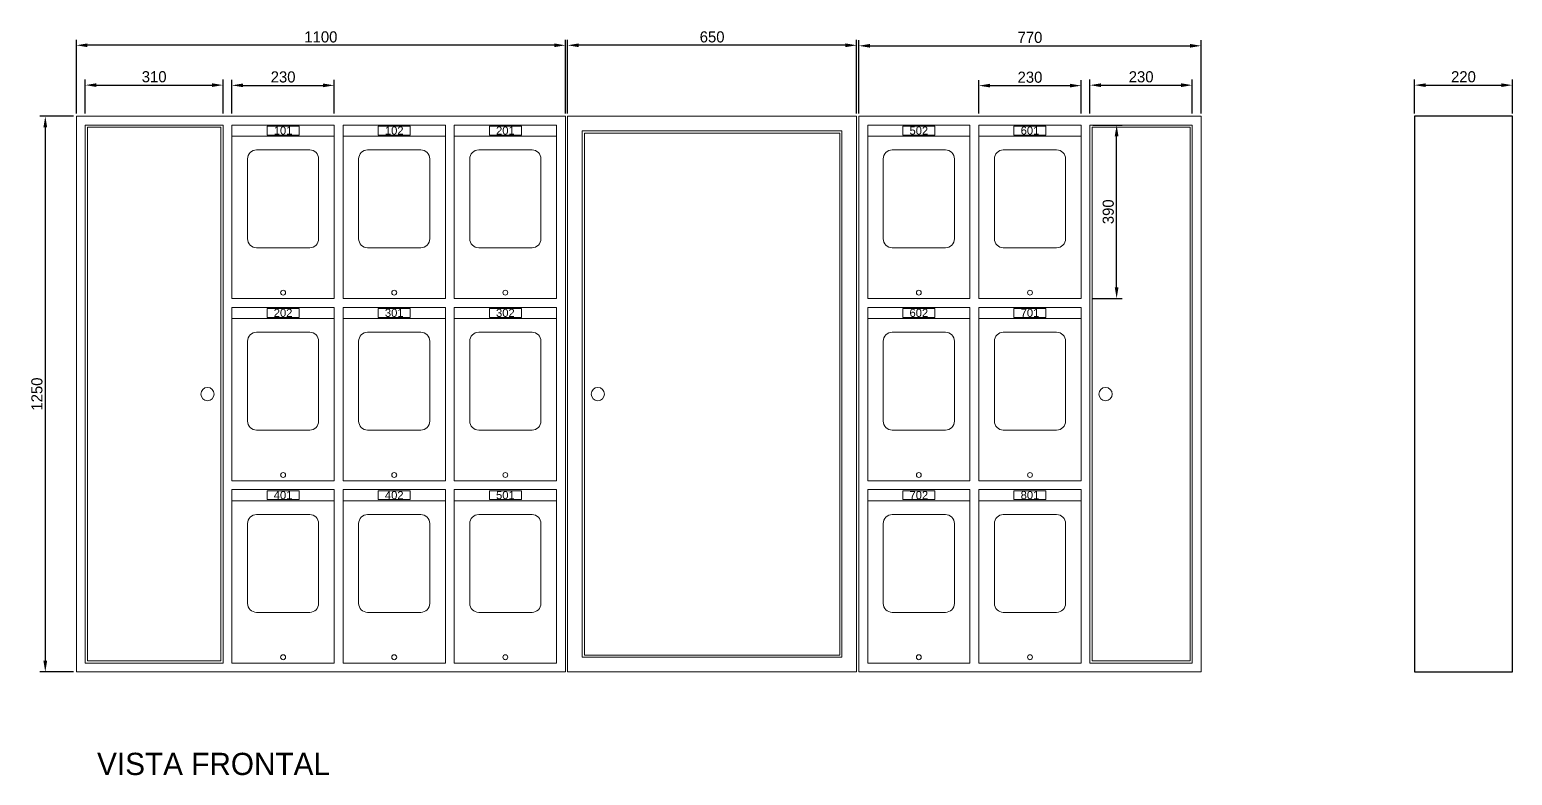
# Model space of a CAD drawing. Header units: metres. Extents: x 1495 to 4830, y -764 to 2647.
# Drawn here: x 1495 to 4830, y 970 to 2647 of the extents above; entities that cross this region are included whole.
import ezdxf

# ---------------------------------------------------------------- set-up
doc = ezdxf.new("R2010")
doc.units = ezdxf.units.M
doc.layers.add('COTAS', color=5, linetype='Continuous', lineweight=20)
doc.layers.add('ESTRUTURA', color=7, linetype='Continuous', lineweight=20)
doc.dimstyles.new('1 pra 10', dxfattribs={"dimscale": 10, "dimtxt": 2.5, "dimasz": 2.5, "dimexe": 1.25, "dimexo": 0.625, "dimtad": 1, "dimtxsty": 'Standard', "dimcen": 2.5, "dimadec": 0, "dimazin": 0, "dimtfac": 1, "dimtmove": 0, "dimatfit": 3, "dimfxl": 1, "dimarcsym": 0})

# ---------------------------------------------------------------- blocks, each defined once
blk = doc.blocks.new('*U1')
blk.add_line((-115, 170, -115.7), (115, 170, -115.7))
at = {"elevation": -115.7}
for points in [[(-115, -195), (115, -195), (115, 195), (-115, 195)], [(-36, 172.5), (36, 172.5), (36, 192.5), (-36, 192.5)]]:
    blk.add_lwpolyline(points, close=True, dxfattribs=at)
blk.add_lwpolyline([(-80, -61, 0.414214), (-60, -81), (60, -81, 0.414214), (80, -61), (80, 119, 0.414214), (60, 139), (-60, 139, 0.414214), (-80, 119)], format="xyb", close=True, dxfattribs=at)
blk.add_circle((0, -182, -115.7), 5.5)
blk = doc.blocks.new('*U2')
at = {"layer": 'ESTRUTURA', "color": 0, "linetype": 'ByBlock', "lineweight": -2, "transparency": 16777216}
for p in [(0, 0), (250, 0), (500, 0), (0, -410), (250, -410), (500, -410), (0, -820), (250, -820), (500, -820)]:
    blk.add_blockref('*U1', p, dxfattribs=at)
blk = doc.blocks.new('*U3')
blk.add_line((-115, 170, -115.7), (115, 170, -115.7))
at = {"elevation": -115.7}
for points in [[(-115, -195), (115, -195), (115, 195), (-115, 195)], [(-36, 172.5), (36, 172.5), (36, 192.5), (-36, 192.5)]]:
    blk.add_lwpolyline(points, close=True, dxfattribs=at)
blk.add_lwpolyline([(-80, -61, 0.414214), (-60, -81), (60, -81, 0.414214), (80, -61), (80, 119, 0.414214), (60, 139), (-60, 139, 0.414214), (-80, 119)], format="xyb", close=True, dxfattribs=at)
blk.add_circle((0, -182, -115.7), 5.5)
blk = doc.blocks.new('*U4')
at = {"layer": 'ESTRUTURA', "color": 0, "linetype": 'ByBlock', "lineweight": -2, "transparency": 16777216}
for p in [(0, 0), (250, 0), (0, -410), (250, -410), (0, -820), (250, -820)]:
    blk.add_blockref('*U3', p, dxfattribs=at)
blk = doc.blocks.new('*D34')
at = {"layer": 'COTAS', "color": 0, "lineweight": -2, "transparency": 16777216}
for p, q in [((1599.6, 2458.9), (1599.6, 2624.7)), ((2674.6, 2612.2), (1624.6, 2612.2)), ((2699.6, 2458.9), (2699.6, 2624.7))]:
    blk.add_line(p, q, dxfattribs=at)
at = {"layer": 'COTAS', "color": 0, "transparency": 16777216}
for points in [[(1624.6, 2616.3), (1624.6, 2608), (1599.6, 2612.2)], [(2674.6, 2616.3), (2674.6, 2608), (2699.6, 2612.2)]]:
    blk.add_solid(points, dxfattribs=at)
at = {"layer": 'Defpoints', "color": 0, "transparency": 16777216}
for p in [(1599.6, 2612.2), (1599.6, 2452.6), (2699.6, 2452.6)]:
    blk.add_point(p, dxfattribs=at)
at = {"layer": 'COTAS', "color": 0, "transparency": 16777216, "insert": (2149.6, 2630.9), "char_height": 25, "attachment_point": 5}
blk.add_mtext('1100', dxfattribs=at)
blk = doc.blocks.new('*D35')
at = {"layer": 'COTAS', "color": 0, "lineweight": -2, "transparency": 16777216}
for p, q in [((2704.6, 2458.9), (2704.6, 2624.7)), ((3329.6, 2612.2), (2729.6, 2612.2)), ((3354.6, 2458.9), (3354.6, 2624.7))]:
    blk.add_line(p, q, dxfattribs=at)
at = {"layer": 'COTAS', "color": 0, "transparency": 16777216}
for points in [[(2729.6, 2616.3), (2729.6, 2608), (2704.6, 2612.2)], [(3329.6, 2616.3), (3329.6, 2608), (3354.6, 2612.2)]]:
    blk.add_solid(points, dxfattribs=at)
at = {"layer": 'Defpoints', "color": 0, "transparency": 16777216}
for p in [(2704.6, 2612.2), (2704.6, 2452.6), (3354.6, 2452.6)]:
    blk.add_point(p, dxfattribs=at)
at = {"layer": 'COTAS', "color": 0, "transparency": 16777216, "insert": (3029.6, 2630.9), "char_height": 25, "attachment_point": 5}
blk.add_mtext('650', dxfattribs=at)
blk = doc.blocks.new('*D37')
at = {"layer": 'COTAS', "color": 0, "lineweight": -2, "transparency": 16777216}
for p, q in [((3359.6, 2458.9), (3359.6, 2623.5)), ((3384.6, 2611), (4104.6, 2611)), ((4129.6, 2458.9), (4129.6, 2623.5))]:
    blk.add_line(p, q, dxfattribs=at)
at = {"layer": 'COTAS', "color": 0, "transparency": 16777216}
for points in [[(3384.6, 2615.2), (3384.6, 2606.8), (3359.6, 2611)], [(4104.6, 2615.2), (4104.6, 2606.8), (4129.6, 2611)]]:
    blk.add_solid(points, dxfattribs=at)
at = {"layer": 'Defpoints', "color": 0, "transparency": 16777216}
for p in [(4129.6, 2611), (3359.6, 2452.6), (4129.6, 2452.6)]:
    blk.add_point(p, dxfattribs=at)
at = {"layer": 'COTAS', "color": 0, "transparency": 16777216, "insert": (3744.6, 2629.8), "char_height": 25, "attachment_point": 5}
blk.add_mtext('770', dxfattribs=at)
blk = doc.blocks.new('*D38')
at = {"layer": 'COTAS', "color": 0, "lineweight": -2, "transparency": 16777216}
for p, q in [((1593.3, 2452.6), (1517.2, 2452.6)), ((1529.7, 2427.6), (1529.7, 1227.6)), ((1593.3, 1202.6), (1517.2, 1202.6))]:
    blk.add_line(p, q, dxfattribs=at)
at = {"layer": 'COTAS', "color": 0, "transparency": 16777216}
for points in [[(1525.5, 2427.6), (1533.9, 2427.6), (1529.7, 2452.6)], [(1525.5, 1227.6), (1533.9, 1227.6), (1529.7, 1202.6)]]:
    blk.add_solid(points, dxfattribs=at)
at = {"layer": 'Defpoints', "color": 0, "transparency": 16777216}
for p in [(1599.6, 2452.6), (1529.7, 1202.6), (1599.6, 1202.6)]:
    blk.add_point(p, dxfattribs=at)
at = {"layer": 'COTAS', "color": 0, "transparency": 16777216, "insert": (1510.9, 1827.6), "char_height": 25, "attachment_point": 5, "rotation": 90}
blk.add_mtext('1250', dxfattribs=at)
blk = doc.blocks.new('*D39')
at = {"layer": 'COTAS', "color": 0, "lineweight": -2, "transparency": 16777216}
for p, q in [((4609.6, 2458.9), (4609.6, 2535)), ((4829.6, 2458.9), (4829.6, 2535)), ((4634.6, 2522.5), (4804.6, 2522.5))]:
    blk.add_line(p, q, dxfattribs=at)
at = {"layer": 'COTAS', "color": 0, "transparency": 16777216}
for points in [[(4634.6, 2526.6), (4634.6, 2518.3), (4609.6, 2522.5)], [(4804.6, 2526.6), (4804.6, 2518.3), (4829.6, 2522.5)]]:
    blk.add_solid(points, dxfattribs=at)
at = {"layer": 'Defpoints', "color": 0, "transparency": 16777216}
for p in [(4829.6, 2522.5), (4609.6, 2452.6), (4829.6, 2452.6)]:
    blk.add_point(p, dxfattribs=at)
at = {"layer": 'COTAS', "color": 0, "transparency": 16777216, "insert": (4719.6, 2541.2), "char_height": 25, "attachment_point": 5}
blk.add_mtext('220', dxfattribs=at)
blk = doc.blocks.new('*D40')
at = {"layer": 'COTAS', "color": 0, "lineweight": -2, "transparency": 16777216}
for p, q in [((3885.8, 2432.6), (3952, 2432.6)), ((3939.5, 2067.6), (3939.5, 2407.6)), ((3885.8, 2042.6), (3952, 2042.6))]:
    blk.add_line(p, q, dxfattribs=at)
at = {"layer": 'COTAS', "color": 0, "transparency": 16777216}
for points in [[(3935.3, 2407.6), (3943.7, 2407.6), (3939.5, 2432.6)], [(3935.3, 2067.6), (3943.7, 2067.6), (3939.5, 2042.6)]]:
    blk.add_solid(points, dxfattribs=at)
at = {"layer": 'Defpoints', "color": 0, "transparency": 16777216}
for p in [(3879.6, 2432.6), (3939.5, 2432.6), (3879.6, 2042.6)]:
    blk.add_point(p, dxfattribs=at)
at = {"layer": 'COTAS', "color": 0, "transparency": 16777216, "insert": (3920.7, 2237.6), "char_height": 25, "attachment_point": 5, "rotation": 90}
blk.add_mtext('390', dxfattribs=at)
blk = doc.blocks.new('*D41')
at = {"layer": 'COTAS', "color": 0, "lineweight": -2, "transparency": 16777216}
for p, q in [((1949.6, 2458.9), (1949.6, 2534.5)), ((1974.6, 2522), (2154.6, 2522)), ((2179.6, 2458.9), (2179.6, 2534.5))]:
    blk.add_line(p, q, dxfattribs=at)
at = {"layer": 'COTAS', "color": 0, "transparency": 16777216}
for points in [[(1974.6, 2526.2), (1974.6, 2517.9), (1949.6, 2522)], [(2154.6, 2526.2), (2154.6, 2517.9), (2179.6, 2522)]]:
    blk.add_solid(points, dxfattribs=at)
at = {"layer": 'Defpoints', "color": 0, "transparency": 16777216}
for p in [(2179.6, 2522), (1949.6, 2452.6), (2179.6, 2452.6)]:
    blk.add_point(p, dxfattribs=at)
at = {"layer": 'COTAS', "color": 0, "transparency": 16777216, "insert": (2064.6, 2540.8), "char_height": 25, "attachment_point": 5}
blk.add_mtext('230', dxfattribs=at)
blk = doc.blocks.new('*D42')
at = {"layer": 'COTAS', "color": 0, "lineweight": -2, "transparency": 16777216}
for p, q in [((1619.6, 2458.9), (1619.6, 2535.1)), ((1929.6, 2458.9), (1929.6, 2535.1)), ((1644.6, 2522.6), (1904.6, 2522.6))]:
    blk.add_line(p, q, dxfattribs=at)
at = {"layer": 'COTAS', "color": 0, "transparency": 16777216}
for points in [[(1644.6, 2526.7), (1644.6, 2518.4), (1619.6, 2522.6)], [(1904.6, 2526.7), (1904.6, 2518.4), (1929.6, 2522.6)]]:
    blk.add_solid(points, dxfattribs=at)
at = {"layer": 'Defpoints', "color": 0, "transparency": 16777216}
for p in [(1929.6, 2522.6), (1619.6, 2452.6), (1929.6, 2452.6)]:
    blk.add_point(p, dxfattribs=at)
at = {"layer": 'COTAS', "color": 0, "transparency": 16777216, "insert": (1774.6, 2541.3), "char_height": 25, "attachment_point": 5}
blk.add_mtext('310', dxfattribs=at)
blk = doc.blocks.new('*D43')
at = {"layer": 'COTAS', "color": 0, "lineweight": -2, "transparency": 16777216}
for p, q in [((3879.6, 2458.9), (3879.6, 2534.9)), ((4109.6, 2458.9), (4109.6, 2534.9)), ((3904.6, 2522.4), (4084.6, 2522.4))]:
    blk.add_line(p, q, dxfattribs=at)
at = {"layer": 'COTAS', "color": 0, "transparency": 16777216}
for points in [[(3904.6, 2526.6), (3904.6, 2518.2), (3879.6, 2522.4)], [(4084.6, 2526.6), (4084.6, 2518.2), (4109.6, 2522.4)]]:
    blk.add_solid(points, dxfattribs=at)
at = {"layer": 'Defpoints', "color": 0, "transparency": 16777216}
for p in [(4109.6, 2522.4), (3879.6, 2452.6), (4109.6, 2452.6)]:
    blk.add_point(p, dxfattribs=at)
at = {"layer": 'COTAS', "color": 0, "transparency": 16777216, "insert": (3994.6, 2541.1), "char_height": 25, "attachment_point": 5}
blk.add_mtext('230', dxfattribs=at)
blk = doc.blocks.new('*D44')
at = {"layer": 'COTAS', "color": 0, "lineweight": -2, "transparency": 16777216}
for p, q in [((3629.6, 2458.9), (3629.6, 2533.9)), ((3654.6, 2521.4), (3834.6, 2521.4)), ((3859.6, 2458.9), (3859.6, 2533.9))]:
    blk.add_line(p, q, dxfattribs=at)
at = {"layer": 'COTAS', "color": 0, "transparency": 16777216}
for points in [[(3654.6, 2525.6), (3654.6, 2517.3), (3629.6, 2521.4)], [(3834.6, 2525.6), (3834.6, 2517.3), (3859.6, 2521.4)]]:
    blk.add_solid(points, dxfattribs=at)
at = {"layer": 'Defpoints', "color": 0, "transparency": 16777216}
for p in [(3859.6, 2521.4), (3629.6, 2452.6), (3859.6, 2452.6)]:
    blk.add_point(p, dxfattribs=at)
at = {"layer": 'COTAS', "color": 0, "transparency": 16777216, "insert": (3744.6, 2540.2), "char_height": 25, "attachment_point": 5}
blk.add_mtext('230', dxfattribs=at)

msp = doc.modelspace()

# ---------------------------------------------------------------- linework, layer by layer
msp.add_lwpolyline([(4609.593, 1202.635), (4829.593, 1202.635), (4829.593, 2452.635), (4609.593, 2452.635)], close=True)
at = {"layer": 'ESTRUTURA'}
for points in [[(1599.593, 1202.635), (2699.593, 1202.635), (2699.593, 2452.635), (1599.593, 2452.635)], [(2704.593, 1202.635), (3354.593, 1202.635), (3354.593, 2452.635), (2704.593, 2452.635)], [(3359.593, 1202.635), (4129.593, 1202.635), (4129.593, 2452.635), (3359.593, 2452.635)], [(1619.593, 1222.635), (1929.593, 1222.635), (1929.593, 2432.635), (1619.593, 2432.635)], [(1624.593, 1227.635), (1924.593, 1227.635), (1924.593, 2427.635), (1624.593, 2427.635)], [(2737.593, 1235.635), (3321.593, 1235.635), (3321.593, 2419.635), (2737.593, 2419.635)], [(2742.593, 1240.635), (3316.593, 1240.635), (3316.593, 2414.635), (2742.593, 2414.635)], [(3879.593, 1222.635), (4109.593, 1222.635), (4109.593, 2432.635), (3879.593, 2432.635)], [(3884.593, 1227.635), (4104.593, 1227.635), (4104.593, 2427.635), (3884.593, 2427.635)]]:
    msp.add_lwpolyline(points, close=True, dxfattribs=at)
for centre in [(1894.593, 1827.635), (2772.593, 1827.635), (3914.593, 1827.635)]:
    msp.add_circle(centre, 15, dxfattribs=at)

# ---------------------------------------------------------------- block references
for name, p in [('*U2', (2064.593, 2237.635, 115.665)), ('*U4', (3494.593, 2237.635, 115.665))]:
    msp.add_blockref(name, p, dxfattribs=at)

# ---------------------------------------------------------------- texts
at = {"insert": (1646.216, 1020.688), "char_height": 50, "attachment_point": 1}
msp.add_mtext_dynamic_manual_height_columns('VISTA FRONTAL', width=2384.63693, gutter_width=12.5, heights=[0], dxfattribs=at)
at = {"layer": 'ESTRUTURA', "char_height": 18, "attachment_point": 5}
for s, insert in [('{\\fArial|b0|i0|c0|p34;101}', (2064.593, 2420.135)), ('{\\fArial|b0|i0|c0|p34;102}', (2314.593, 2420.135)), ('{\\fArial|b0|i0|c0|p34;201}', (2564.593, 2420.135)), ('{\\fArial|b0|i0|c0|p34;502}', (3494.593, 2420.135)), ('{\\fArial|b0|i0|c0|p34;601}', (3744.593, 2420.135)), ('{\\fArial|b0|i0|c0|p34;202}', (2064.593, 2010.135)), ('{\\fArial|b0|i0|c0|p34;301}', (2314.593, 2010.135)), ('{\\fArial|b0|i0|c0|p34;302}', (2564.593, 2010.135)), ('{\\fArial|b0|i0|c0|p34;602}', (3494.593, 2010.135)), ('{\\fArial|b0|i0|c0|p34;701}', (3744.593, 2010.135)), ('{\\fArial|b0|i0|c0|p34;401}', (2064.593, 1600.135)), ('{\\fArial|b0|i0|c0|p34;402}', (2314.593, 1600.135)), ('{\\fArial|b0|i0|c0|p34;501}', (2564.593, 1600.135)), ('{\\fArial|b0|i0|c0|p34;702}', (3494.593, 1600.135)), ('{\\fArial|b0|i0|c0|p34;801}', (3744.593, 1600.135))]:
    msp.add_mtext_dynamic_manual_height_columns(s, width=72, gutter_width=12.5, heights=[0], dxfattribs=dict(at, insert=insert))

# ---------------------------------------------------------------- dimensions: what is measured, and where the dimension line sits
at = {"layer": 'COTAS'}
for base, p1, p2, picture, middle in [((1599.593, 2612.157), (2699.593, 2452.635), (1599.593, 2452.635), '*D34', (2149.593, 2612.157)), ((2704.593, 2612.157), (3354.593, 2452.635), (2704.593, 2452.635), '*D35', (3029.593, 2612.157)), ((4129.593, 2611.01), (3359.593, 2452.635), (4129.593, 2452.635), '*D37', (3744.593, 2611.01))]:
    dim = msp.add_linear_dim(base=base, p1=p1, p2=p2, dimstyle='1 pra 10', dxfattribs=at)
    dim.commit()
    dim.dimension.update_dxf_attribs({"geometry": picture, "text_midpoint": middle, "dimtype": 160})
for base, p1, p2, picture, middle in [((1929.593, 2522.564), (1619.593, 2452.635), (1929.593, 2452.635), '*D42', (1774.593, 2541.314)), ((2179.593, 2522.023), (1949.593, 2452.635), (2179.593, 2452.635), '*D41', (2064.593, 2540.773)), ((3859.593, 2521.422), (3629.593, 2452.635), (3859.593, 2452.635), '*D44', (3744.593, 2540.172)), ((4109.593, 2522.386), (3879.593, 2452.635), (4109.593, 2452.635), '*D43', (3994.593, 2541.136)), ((4829.593, 2522.463), (4609.593, 2452.635), (4829.593, 2452.635), '*D39', (4719.593, 2541.213))]:
    dim = msp.add_linear_dim(base=base, p1=p1, p2=p2, dimstyle='1 pra 10', dxfattribs=at)
    dim.commit()
    dim.dimension.update_dxf_attribs({"geometry": picture, "text_midpoint": middle})
for base, p1, p2, picture, middle in [((1529.699, 1202.635), (1599.593, 2452.635), (1599.593, 1202.635), '*D38', (1510.949, 1827.635)), ((3939.498, 2432.635), (3879.593, 2042.635), (3879.593, 2432.635), '*D40', (3920.748, 2237.635))]:
    dim = msp.add_linear_dim(base=base, p1=p1, p2=p2, angle=90, dimstyle='1 pra 10', dxfattribs=at)
    dim.commit()
    dim.dimension.update_dxf_attribs({"geometry": picture, "text_midpoint": middle})

doc.saveas('drawing.dxf')
